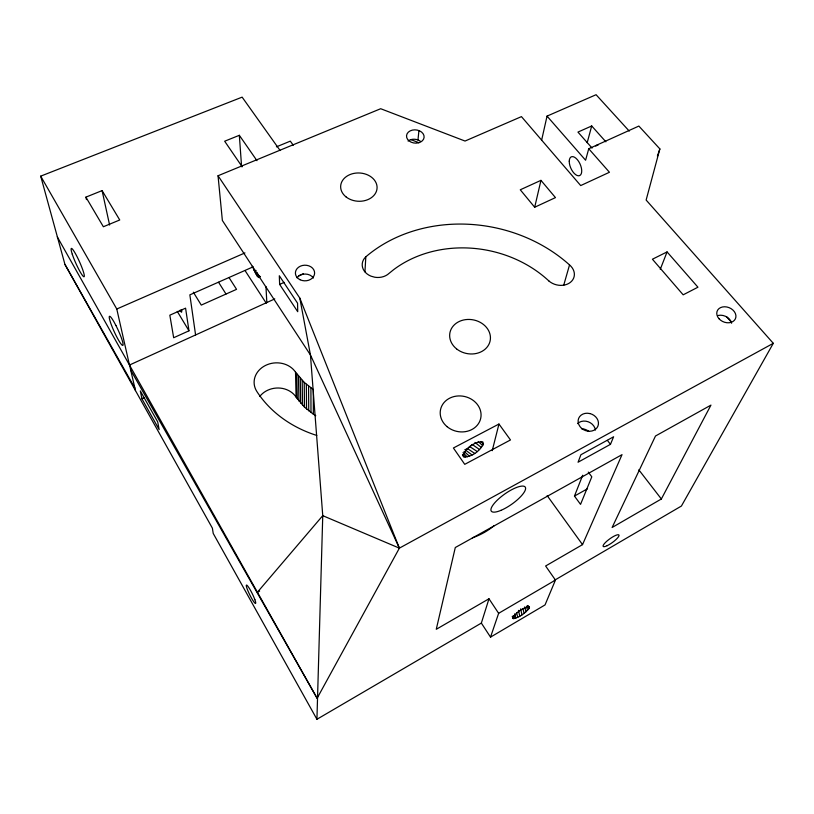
<?xml version="1.0" encoding="UTF-8"?>
<svg xmlns="http://www.w3.org/2000/svg" width="814" height="814" viewBox="0 0 814 814"><rect width="100%" height="100%" fill="white"/><g stroke="black" fill="none" stroke-linecap="round" stroke-linejoin="round"><path stroke-width="1.22" d="M315.771 415.71L313.339 414.173L313.339 389.57L304.212 382.377L295.523 372.13A22.171 19.068 -4 0 0 265.456 365.466A22.171 19.068 -4 0 0 256.837 391.442A110.999 94.027 2.7 0 0 316.788 435.449M483.455 443.996L482.773 441.87C474.745 441.514 464.967 448.117 463.146 456.043L463.878 456.858C471.886 457.254 479.873 450.915 483.455 443.996L481.023 441.453M481.349 623.086L490.527 637.138L498.636 613.318L488.99 598.778L481.349 623.086L316.931 719.281L322.751 515.659L310.449 354.975L299.806 298.097L218.04 175.753L380.687 108.72L465.038 141.046L521.448 116.626L580.697 185.572L609.442 172.263L588.736 148.748L638.858 126.068L659.869 148.901L646.133 200.051L773.3 343.315L681.42 506.033L554.314 580.392M364.947 271.845L365.822 256.827A142.318 119.129 11.1 0 1 569.535 264.926A15.273 12.149 14.4 0 1 570.329 282.407A15.273 12.149 14.4 0 1 548.931 281.023M417.969 139.998L418.925 130.637M529.446 607.743L529.049 606.583C522.68 607.946 515.598 612.332 512.8 618.274L513.308 618.64C519.708 617.419 525.651 612.973 529.446 607.743L528.205 605.616M541.646 140.12L547.039 116.117L596.082 94.719L629.253 131.095M534.706 207.194L540.954 180.352L555.463 197.609L534.686 207.244L520.278 189.784L540.954 180.352M492.226 450.681L498.962 424.033L510.48 439.957L464.743 464.336L453.408 447.995L498.962 424.033M587.199 142.664L591.707 125.967L605.87 141.809M588.736 148.748L585.592 160.236L547.039 116.117M563.695 285.307L569.535 264.926M657.397 156.074L659.869 148.901M660.256 269.363L667.073 251.913L697.944 287.21L683.17 294.821L652.421 259.218L667.073 251.913M588.268 472.079L591.809 476.811L580.545 504.375L574.46 496.082L582.692 475.234M610.459 444.342L613.614 436.772L580.901 454.751L578.062 462.22L610.459 444.342L607.407 440.384M488.99 598.778L436.263 629.303L455.291 547.527L622.028 454.65L582.529 544.627L545.614 565.995L555.453 580.077L545.034 604.924L490.527 637.138M661.355 498.992L710.948 405.118L655.494 436.009L612.118 527.492L661.355 498.992L638.827 469.841M129.64 365.344L130.708 370.085L317.114 698.27L399.379 548.148L773.3 343.315M260.002 276.923L259.035 277.594L257.204 276.027L252.238 266.229M465.791 449.287L467.653 448.707L472.293 444.495L479.548 449.562M498.636 613.318L555.453 580.077M574.46 496.082L587.515 488.756M144.149 397.619L141.941 398.84L159.147 429.568L157.702 421.896L140.313 390.923L141.941 398.84L144.241 397.761M259.635 591.056L257.407 592.246L322.751 515.659L399.379 548.148L299.806 298.097M274.776 298.921L129.467 365.038L116.778 309.015L40.7 176.15L242.134 97.141L280.118 150.519M188.98 330.81L173.667 337.739L169.831 315.191L185.572 308.17L188.98 330.81L177.269 311.386M279.64 284.412L279.304 275.753L297.558 303.184L297.721 311.691L279.64 284.412L284.167 282.366M298.891 275.722L303.418 273.677M591.707 125.967L577.95 132.092L592.063 148.067M253.113 266.839L189.855 294.851L195.584 334.951M116.778 309.015L244.943 252.92M276.414 146.846L290.313 141.137L293.274 145.248M85.897 197.141L102.096 190.608L119.739 219.983L103.368 226.75L85.897 197.141L86.477 199.593M256.959 160.673L239.336 135.307L224.664 141.219L242.165 166.778M258.201 277.075L260.287 276.445M257.204 276.027L259.34 275.57M181.675 310.042L179.487 310.51L181.603 312.23L181.756 310.541M256.105 274.522L258.272 274.216M254.996 272.649L257.163 272.476M253.927 270.553L256.084 270.452M410.785 139.57L418.895 142.704M470.085 446.825L477.258 451.556M467.653 448.707L474.704 453.398M295.523 372.13L296.082 397.09L304.497 407.122L313.339 414.173M464.865 449.572L472.049 454.975M474.938 442.429L481.43 447.547M464.031 451.414L469.475 456.176M478.133 441.473L482.753 445.645M463.034 452.645L467.155 456.919M726.515 316.666L731.481 322.334M463.034 454.466L465.242 457.153M547.171 495.624L582.529 544.627M462.423 454.812L463.878 456.858M245.39 271.103L266.249 303.195M229.029 277.574L236.548 289.336L201.282 305.097L193.325 292.185M218.579 282.295L225.997 294.017M40.7 176.15L64.947 264.428L134.87 388.075L135.49 390.618M57.285 236.843L317.114 698.27M64.947 264.428L212.373 528.144L213.227 533.455L316.931 719.281M512.23 616.381L513.308 618.64M527.218 605.494L528.795 608.852M399.379 548.148L310.449 354.975L222.364 220.472L218.04 175.753M526.322 606.725L527.635 610.205M513.227 615.577L514.356 618.599M524.582 606.979L526.037 611.721M514.601 613.878L515.862 618.152M522.873 608.516L524.114 613.288M516.605 612.85L517.724 617.338M520.614 608.892L521.988 614.814M130.708 370.085L134.87 388.075M518.487 610.388L519.81 616.198M102.096 190.608L109.605 225.04M239.336 135.307L241.595 166.667M265.954 286.477L266.829 302.543M296.774 373.941L297.293 398.87M298.463 376.149L298.931 401.027M300.264 378.296L300.671 403.134M302.177 380.372L302.533 405.158M304.212 382.377L304.497 407.122M306.339 384.3L306.563 409.015M308.577 386.141L308.73 410.816M310.917 387.902L310.989 412.535M493.986 525.803A72.995 65.517 13.4 0 1 472.385 537.83M595.879 146.174A10.185 5.24 66 0 1 598.28 144.902M259.707 396.52A21.469 18.691 -4.5 0 1 296.082 397.09M296.968 277.788A9.514 7.774 -0.4 0 1 313.41 278.012M718.294 315.445A9.799 7.601 22.8 0 1 731.603 323.25M408.058 141.025A8.74 6.614 5.6 0 1 416.381 139.479L418.508 140.171A8.74 6.614 5.6 0 1 420.35 141.26M577.533 423.626A10.287 8.73 22.1 0 1 588.207 421.774A10.287 8.73 22.1 0 1 595.39 430.067M581.471 428.764A10.185 8.669 22.4 0 1 588.766 431.4M365.812 256.827A15.232 12.352 4.1 0 0 370.96 276.149L374.766 277.228A15.232 12.352 4.1 0 0 389.133 273.301L393.661 269.658A110.602 92.511 11.1 0 1 548.941 281.013M589.835 413.543L587.189 413.217A10.399 8.791 21.8 0 0 578.764 424.46L580.026 426.658A10.399 8.791 21.8 0 0 596.977 427.808A10.399 8.791 21.8 0 0 589.835 413.543M419.475 130.81L417.338 130.108A8.822 6.634 5.6 0 0 406.705 137.495A8.822 6.634 5.6 0 0 420.594 142.043A8.822 6.634 5.6 0 0 419.475 130.81M115.924 325.498L114.123 322.141A15.985 2.116 65.4 0 0 109.554 319.241L110.317 321.886A15.985 2.116 65.4 0 0 122.293 345.278A15.985 2.116 65.4 0 0 115.924 325.498M254.884 599.674L254.039 597.557A10.246 1.374 63.6 0 0 248.809 587.555A10.246 1.374 63.6 0 0 246.296 585.856L246.571 587.108A10.246 1.374 63.6 0 0 253.185 600.905A10.246 1.374 63.6 0 0 254.884 599.674M456.573 348.88A20.513 17.145 11 0 0 490.048 341.249A20.513 17.145 11 0 0 463.512 320.004A20.513 17.145 11 0 0 456.573 348.88M569.251 161.172A10.267 5.067 65.9 0 0 578.439 175.793A10.267 5.067 65.9 0 0 578.774 161.62A10.267 5.067 65.9 0 0 569.251 161.172M447.079 426.658A20.553 17.867 12.6 0 0 480.657 418.579A20.553 17.867 12.6 0 0 454.181 396.53A20.553 17.867 12.6 0 0 447.079 426.658M501.017 510.327A20.808 6.186 -35.3 0 0 525.539 487.759A20.808 6.186 -35.3 0 0 498.199 499.287A20.808 6.186 -35.3 0 0 501.017 510.327M346.154 196.998A18.234 14.153 3.1 0 0 376.526 190.985A18.234 14.153 3.1 0 0 353.917 173.392A18.234 14.153 3.1 0 0 346.154 196.998M607.163 545.685A9.727 2.249 -35.9 0 0 619.037 535.337A9.727 2.249 -35.9 0 0 606.949 541.086A9.727 2.249 -35.9 0 0 607.163 545.685M300.091 279.741A9.605 7.814 -0.3 0 0 314.621 273.117A9.605 7.814 -0.3 0 0 300.335 266.198A9.605 7.814 -0.3 0 0 300.091 279.741M718.996 318.722A9.9 7.641 22.7 0 0 735.368 318.864A9.9 7.641 22.7 0 0 724.694 306.766A9.9 7.641 22.7 0 0 718.996 318.722M72.273 254.212A15.547 1.974 65.8 0 0 83.689 276.699A15.547 1.974 65.8 0 0 77.127 256.797A15.547 1.974 65.8 0 0 72.273 254.212"/></g></svg>
